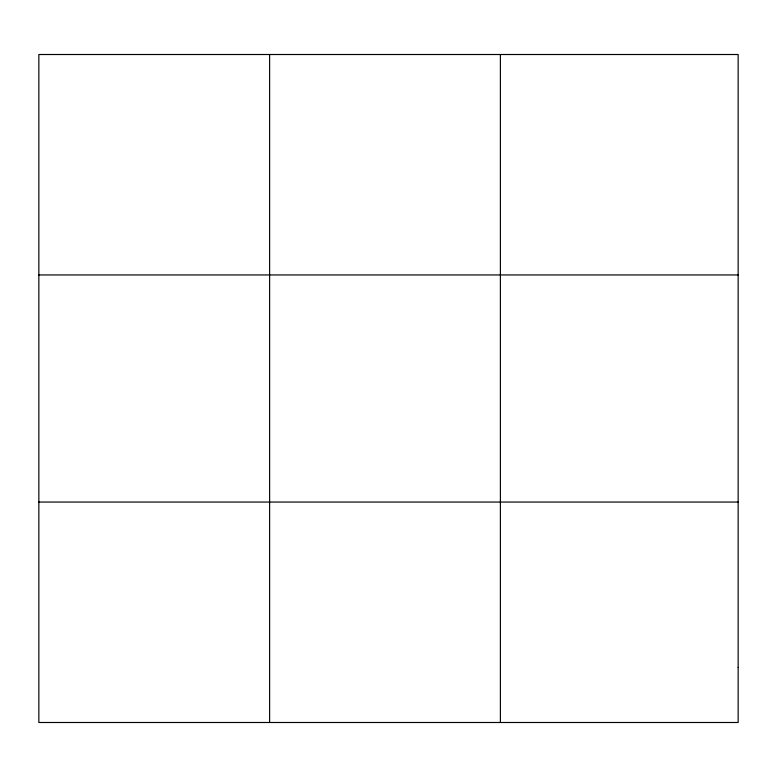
<?xml version="1.0" encoding="UTF-8"?>
<svg xmlns="http://www.w3.org/2000/svg" width="777" height="777" viewBox="0 0 777 777"><rect width="100%" height="100%" fill="white"/><g stroke="black" fill="none" stroke-linecap="round" stroke-linejoin="round"><path stroke-width="1.17" d="M269.619 54.507L269.619 722.493M500.388 54.507L500.388 722.493M38.85 274.941L738.15 274.941M38.85 502.059L738.15 502.059M738.15 667.385L738.15 722.493L38.85 722.493L38.85 54.507L738.15 54.507L738.15 667.385"/></g></svg>
